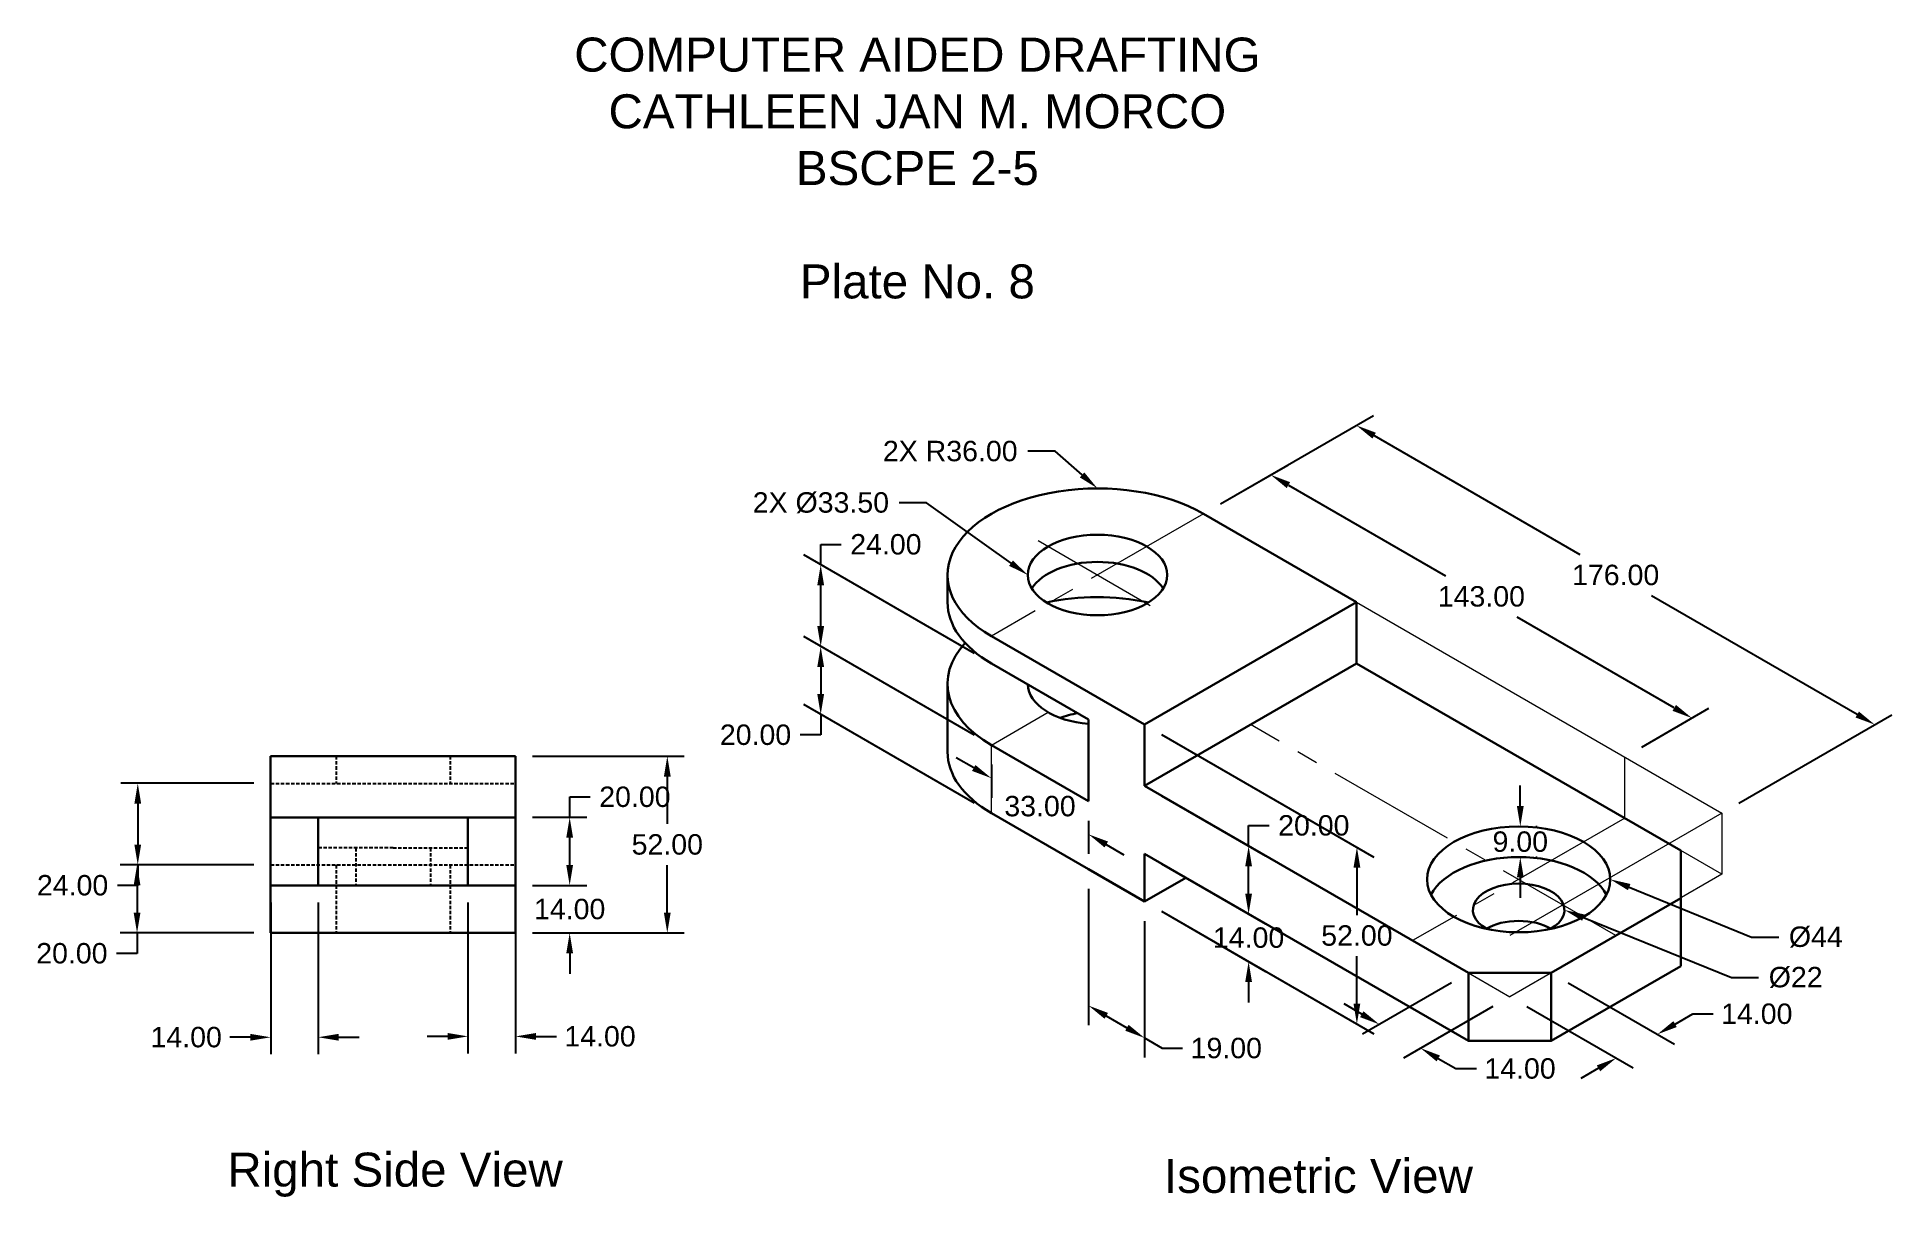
# Model space of a CAD drawing. Header units: millimetres. Extents: x -312 to 234, y -183 to 158.
import ezdxf
from ezdxf import colors
from ezdxf.entities.mleader import LeaderData, LeaderLine
from ezdxf.math import Vec2, Vec3

# ---------------------------------------------------------------- set-up
doc = ezdxf.new("R2010")
doc.units = ezdxf.units.MM
doc.header["$LTSCALE"] = 2
doc.header["$PDMODE"] = 35
doc.linetypes.add('CENTER2', pattern=[28.575, 19.05, -3.175, 3.175, -3.175])
doc.linetypes.add('DASHED', pattern=[0.75, 0.5, -0.25])
for name, color, linetype, lineweight in [('centerline', 4, 'CENTER2', 13), ('Construction', 5, 'Continuous', 9), ('dimension', 3, 'Continuous', 13), ('HIDDEN', 2, 'DASHED', 25), ('object', 7, 'Continuous', 30)]:
    doc.layers.add(name, color=color, linetype=linetype, lineweight=lineweight)
doc.styles.get("Standard").update_dxf_attribs({"font": 'arial.ttf'})
doc.dimstyles.new('Copy of ISO-25', dxfattribs={"dimtxt": 6, "dimasz": 6, "dimexe": 5, "dimexo": 5, "dimgap": 3, "dimtad": 0, "dimtih": 1, "dimtoh": 1, "dimzin": 1, "dimdsep": 46, "dimtxsty": 'Standard', "dimcen": 0, "dimadec": 0, "dimazin": 0, "dimtfac": 1, "dimtofl": 0, "dimtmove": 0, "dimatfit": 3, "dimfxl": 25.4, "dimarcsym": 0})

# ---------------------------------------------------------------- blocks, each defined once
blk = doc.blocks.new('*D1')
at = {"layer": 'Defpoints', "color": 0, "transparency": 16777216}
for p in [(-2.6, -86.5), (13.86, -96), (13.86, -136.13)]:
    blk.add_point(p, dxfattribs=at)
at = {"layer": 'dimension', "color": 0, "lineweight": -2, "transparency": 16777216}
for p, q in [((-2.6, -92.27), (-2.6, -132.4)), ((13.86, -101.77), (13.86, -141.9)), ((2.6, -129.63), (8.66, -133.13)), ((13.86, -136.13), (19.05, -139.13)), ((19.05, -139.13), (25.05, -139.13))]:
    blk.add_line(p, q, dxfattribs=at)
at = {"layer": 'dimension', "color": 0, "transparency": 16777216}
for points in [[(3.1, -128.76), (2.1, -130.49), (-2.6, -126.63)], [(9.16, -132.26), (8.16, -133.99), (13.86, -136.13)]]:
    blk.add_solid(points, dxfattribs=at)
at = {"layer": 'dimension', "color": 0, "transparency": 16777216, "insert": (37.88, -139.13), "char_height": 6, "attachment_point": 5}
blk.add_mtext('19.00', dxfattribs=at)
blk = doc.blocks.new('*D2')
at = {"layer": 'Defpoints', "color": 0, "transparency": 16777216}
for p in [(-81.37, -41.02), (-31.18, -50), (-31.18, -70)]:
    blk.add_point(p, dxfattribs=at)
at = {"layer": 'dimension', "color": 0, "lineweight": -2, "transparency": 16777216}
for p, q in [((-36.18, -47.11), (-86.37, -18.13)), ((-81.37, -27.02), (-81.37, -35.02)), ((-36.18, -67.11), (-86.37, -38.13)), ((-81.37, -41.02), (-81.37, -47.02)), ((-81.37, -47.02), (-87.37, -47.02))]:
    blk.add_line(p, q, dxfattribs=at)
at = {"layer": 'dimension', "color": 0, "transparency": 16777216}
for points in [[(-82.37, -27.02), (-80.37, -27.02), (-81.37, -21.02)], [(-82.37, -35.02), (-80.37, -35.02), (-81.37, -41.02)]]:
    blk.add_solid(points, dxfattribs=at)
at = {"layer": 'dimension', "color": 0, "transparency": 16777216, "insert": (-100.53, -47.02), "char_height": 6, "attachment_point": 5}
blk.add_mtext('20.00', dxfattribs=at)
blk = doc.blocks.new('*D3')
at = {"layer": 'Defpoints', "color": 0, "transparency": 16777216}
for p in [(-81.37, 2.98), (-31.18, -26), (-31.18, -50)]:
    blk.add_point(p, dxfattribs=at)
at = {"layer": 'dimension', "color": 0, "lineweight": -2, "transparency": 16777216}
for p, q in [((-36.18, -23.11), (-86.37, 5.87)), ((-81.37, 2.98), (-81.37, 8.98)), ((-81.37, 8.98), (-75.37, 8.98)), ((-81.37, -15.02), (-81.37, -3.02)), ((-36.18, -47.11), (-86.37, -18.13))]:
    blk.add_line(p, q, dxfattribs=at)
at = {"layer": 'dimension', "color": 0, "transparency": 16777216}
for points in [[(-82.37, -3.02), (-80.37, -3.02), (-81.37, 2.98)], [(-82.37, -15.02), (-80.37, -15.02), (-81.37, -21.02)]]:
    blk.add_solid(points, dxfattribs=at)
at = {"layer": 'dimension', "color": 0, "transparency": 16777216, "insert": (-62.2, 8.98), "char_height": 6, "attachment_point": 5}
blk.add_mtext('24.00', dxfattribs=at)
blk = doc.blocks.new('*D4')
at = {"layer": 'Defpoints', "color": 0, "transparency": 16777216}
for p in [(13.86, -82), (13.86, -96), (44.44, -113.66)]:
    blk.add_point(p, dxfattribs=at)
at = {"layer": 'dimension', "color": 0, "lineweight": -2, "transparency": 16777216}
for p, q in [((18.86, -84.89), (49.44, -102.55)), ((44.44, -93.66), (44.44, -87.66)), ((18.86, -98.89), (49.44, -116.55)), ((44.44, -119.66), (44.44, -125.66))]:
    blk.add_line(p, q, dxfattribs=at)
at = {"layer": 'dimension', "color": 0, "transparency": 16777216}
for points in [[(43.44, -93.66), (45.44, -93.66), (44.44, -99.66)], [(43.44, -119.66), (45.44, -119.66), (44.44, -113.66)]]:
    blk.add_solid(points, dxfattribs=at)
at = {"layer": 'dimension', "color": 0, "transparency": 16777216, "insert": (44.44, -106.66), "char_height": 6, "attachment_point": 5}
blk.add_mtext('14.00', dxfattribs=at)
blk = doc.blocks.new('*D5')
at = {"layer": 'Defpoints', "color": 0, "transparency": 16777216}
for p in [(13.86, -62), (13.86, -82), (44.44, -99.66)]:
    blk.add_point(p, dxfattribs=at)
at = {"layer": 'dimension', "color": 0, "lineweight": -2, "transparency": 16777216}
for p, q in [((18.86, -64.89), (49.44, -82.55)), ((44.44, -79.66), (44.44, -73.66)), ((44.44, -73.66), (50.44, -73.66)), ((18.86, -84.89), (49.44, -102.55)), ((44.44, -93.66), (44.44, -85.66))]:
    blk.add_line(p, q, dxfattribs=at)
at = {"layer": 'dimension', "color": 0, "transparency": 16777216}
for points in [[(43.44, -85.66), (45.44, -85.66), (44.44, -79.66)], [(43.44, -93.66), (45.44, -93.66), (44.44, -99.66)]]:
    blk.add_solid(points, dxfattribs=at)
at = {"layer": 'dimension', "color": 0, "transparency": 16777216, "insert": (63.61, -73.66), "char_height": 6, "attachment_point": 5}
blk.add_mtext('20.00', dxfattribs=at)
blk = doc.blocks.new('*D6')
at = {"layer": 'Defpoints', "color": 0, "transparency": 16777216}
for p in [(13.86, -44), (13.86, -96), (76.28, -132.04)]:
    blk.add_point(p, dxfattribs=at)
at = {"layer": 'dimension', "color": 0, "lineweight": -2, "transparency": 16777216}
for p, q in [((18.86, -46.89), (81.28, -82.93)), ((76.28, -86.04), (76.28, -99.98)), ((18.86, -98.89), (81.28, -134.93)), ((76.28, -126.04), (76.28, -112.1))]:
    blk.add_line(p, q, dxfattribs=at)
at = {"layer": 'dimension', "color": 0, "transparency": 16777216}
for points in [[(75.28, -86.04), (77.28, -86.04), (76.28, -80.04)], [(75.28, -126.04), (77.28, -126.04), (76.28, -132.04)]]:
    blk.add_solid(points, dxfattribs=at)
at = {"layer": 'dimension', "color": 0, "transparency": 16777216, "insert": (76.28, -106.04), "char_height": 6, "attachment_point": 5}
blk.add_mtext('52.00', dxfattribs=at)
blk = doc.blocks.new('*D7')
at = {"layer": 'Defpoints', "color": 0, "transparency": 16777216}
for p in [(123.84, -73.94), (124.32, -73.94), (123.84, -82.94)]:
    blk.add_point(p, dxfattribs=at)
at = {"layer": 'dimension', "color": 0, "lineweight": -2, "transparency": 16777216}
for p, q in [((124.32, -67.94), (124.32, -61.94)), ((128.84, -73.94), (129.32, -73.94)), ((128.84, -82.94), (129.32, -82.94)), ((124.32, -88.94), (124.32, -94.94))]:
    blk.add_line(p, q, dxfattribs=at)
at = {"layer": 'dimension', "color": 0, "transparency": 16777216}
for points in [[(123.32, -67.94), (125.32, -67.94), (124.32, -73.94)], [(123.32, -88.94), (125.32, -88.94), (124.32, -82.94)]]:
    blk.add_solid(points, dxfattribs=at)
at = {"layer": 'dimension', "color": 0, "transparency": 16777216, "insert": (124.32, -78.44), "char_height": 6, "attachment_point": 5}
blk.add_mtext('9.00', dxfattribs=at)
blk = doc.blocks.new('*D8')
at = {"layer": 'Defpoints', "color": 0, "transparency": 16777216}
for p in [(31.18, 18), (174.79, -42.08), (155.02, -53.5)]:
    blk.add_point(p, dxfattribs=at)
at = {"layer": 'dimension', "color": 0, "lineweight": -2, "transparency": 16777216}
for p, q in [((36.18, 20.89), (55.95, 32.3)), ((56.14, 26.42), (102.36, -0.27)), ((169.59, -39.08), (123.38, -12.4)), ((160.02, -50.61), (179.79, -39.2))]:
    blk.add_line(p, q, dxfattribs=at)
at = {"layer": 'dimension', "color": 0, "transparency": 16777216}
for points in [[(56.64, 27.28), (55.64, 25.55), (50.95, 29.42)], [(170.09, -38.22), (169.09, -39.95), (174.79, -42.08)]]:
    blk.add_solid(points, dxfattribs=at)
at = {"layer": 'dimension', "color": 0, "transparency": 16777216, "insert": (112.87, -6.33), "char_height": 6, "attachment_point": 5}
blk.add_mtext('143.00', dxfattribs=at)
blk = doc.blocks.new('*D9')
at = {"layer": 'Defpoints', "color": 0, "transparency": 16777216}
for p in [(31.18, 18), (228.57, -44.03), (183.6, -70)]:
    blk.add_point(p, dxfattribs=at)
at = {"layer": 'dimension', "color": 0, "lineweight": -2, "transparency": 16777216}
for p, q in [((36.18, 20.89), (81.15, 46.85)), ((81.35, 40.97), (141.86, 6.03)), ((223.38, -41.03), (162.87, -6.1)), ((188.6, -67.11), (233.57, -41.15))]:
    blk.add_line(p, q, dxfattribs=at)
at = {"layer": 'dimension', "color": 0, "transparency": 16777216}
for points in [[(81.85, 41.83), (80.85, 40.1), (76.15, 43.97)], [(223.88, -40.17), (222.88, -41.9), (228.57, -44.03)]]:
    blk.add_solid(points, dxfattribs=at)
at = {"layer": 'dimension', "color": 0, "transparency": 16777216, "insert": (152.36, -0.03), "char_height": 6, "attachment_point": 5}
blk.add_mtext('176.00', dxfattribs=at)
blk = doc.blocks.new('*D10')
at = {"layer": 'Defpoints', "color": 0, "transparency": 16777216}
for p in [(-31.18, -50), (-2.6, -66.5), (-2.6, -76.25)]:
    blk.add_point(p, dxfattribs=at)
at = {"layer": 'dimension', "color": 0, "lineweight": -2, "transparency": 16777216}
for p, q in [((-36.37, -56.75), (-41.57, -53.75)), ((-31.18, -55.77), (-31.18, -65.52)), ((-2.6, -72.27), (-2.6, -82.02)), ((2.6, -79.25), (7.79, -82.25))]:
    blk.add_line(p, q, dxfattribs=at)
at = {"layer": 'dimension', "color": 0, "transparency": 16777216}
for points in [[(-35.87, -55.88), (-36.87, -57.62), (-31.18, -59.75)], [(3.1, -78.38), (2.1, -80.12), (-2.6, -76.25)]]:
    blk.add_solid(points, dxfattribs=at)
at = {"layer": 'dimension', "color": 0, "transparency": 16777216, "insert": (-16.89, -68), "char_height": 6, "attachment_point": 5}
blk.add_mtext('33.00', dxfattribs=at)
blk = doc.blocks.new('*D11')
at = {"layer": 'Defpoints', "color": 0, "transparency": 16777216}
for p in [(109.12, -117), (121.24, -124), (95.02, -139.14)]:
    blk.add_point(p, dxfattribs=at)
at = {"layer": 'dimension', "color": 0, "lineweight": -2, "transparency": 16777216}
for p, q in [((104.12, -119.89), (77.89, -135.03)), ((77.7, -129.14), (72.5, -126.14)), ((116.24, -126.89), (90.02, -142.03)), ((100.21, -142.14), (105.41, -145.14)), ((105.41, -145.14), (111.41, -145.14))]:
    blk.add_line(p, q, dxfattribs=at)
at = {"layer": 'dimension', "color": 0, "transparency": 16777216}
for points in [[(78.2, -128.28), (77.2, -130.01), (82.89, -132.14)], [(100.71, -141.28), (99.71, -143.01), (95.02, -139.14)]]:
    blk.add_solid(points, dxfattribs=at)
at = {"layer": 'dimension', "color": 0, "transparency": 16777216, "insert": (124.24, -145.14), "char_height": 6, "attachment_point": 5}
blk.add_mtext('14.00', dxfattribs=at)
blk = doc.blocks.new('*D12')
at = {"layer": 'Defpoints', "color": 0, "transparency": 16777216}
for p in [(133.37, -117), (121.24, -124), (164.63, -135.05)]:
    blk.add_point(p, dxfattribs=at)
at = {"layer": 'dimension', "color": 0, "lineweight": -2, "transparency": 16777216}
for p, q in [((138.37, -119.89), (169.63, -137.94)), ((126.24, -126.89), (157.51, -144.94)), ((169.83, -132.05), (175.02, -129.05)), ((175.02, -129.05), (181.02, -129.05)), ((147.31, -145.05), (142.11, -148.05))]:
    blk.add_line(p, q, dxfattribs=at)
at = {"layer": 'dimension', "color": 0, "transparency": 16777216}
for points in [[(169.33, -131.18), (170.33, -132.92), (164.63, -135.05)], [(146.81, -144.18), (147.81, -145.92), (152.51, -142.05)]]:
    blk.add_solid(points, dxfattribs=at)
at = {"layer": 'dimension', "color": 0, "transparency": 16777216, "insert": (193.85, -129.05), "char_height": 6, "attachment_point": 5}
blk.add_mtext('14.00', dxfattribs=at)
blk = doc.blocks.new('*D13')
at = {"layer": 'Defpoints', "color": 0, "transparency": 16777216}
for p in [(-243.08, -91.26), (-229.08, -91.26), (-229.08, -135.92)]:
    blk.add_point(p, dxfattribs=at)
at = {"layer": 'dimension', "color": 0, "lineweight": -2, "transparency": 16777216}
for p, q in [((-243.08, -96.26), (-243.08, -140.92)), ((-229.08, -96.26), (-229.08, -140.92)), ((-249.08, -135.92), (-255.08, -135.92)), ((-223.08, -135.92), (-217.08, -135.92))]:
    blk.add_line(p, q, dxfattribs=at)
at = {"layer": 'dimension', "color": 0, "transparency": 16777216}
for points in [[(-249.08, -134.92), (-249.08, -136.92), (-243.08, -135.92)], [(-223.08, -134.92), (-223.08, -136.92), (-229.08, -135.92)]]:
    blk.add_solid(points, dxfattribs=at)
at = {"layer": 'dimension', "color": 0, "transparency": 16777216, "insert": (-267.92, -135.92), "char_height": 6, "attachment_point": 5}
blk.add_mtext('14.00', dxfattribs=at)
blk = doc.blocks.new('*D14')
at = {"layer": 'Defpoints', "color": 0, "transparency": 16777216}
for p in [(-185.08, -91.26), (-171.08, -91.26), (-171.08, -135.67)]:
    blk.add_point(p, dxfattribs=at)
at = {"layer": 'dimension', "color": 0, "lineweight": -2, "transparency": 16777216}
for p, q in [((-185.08, -96.26), (-185.08, -140.67)), ((-171.08, -96.26), (-171.08, -140.67)), ((-191.08, -135.67), (-197.08, -135.67)), ((-165.08, -135.67), (-159.08, -135.67))]:
    blk.add_line(p, q, dxfattribs=at)
at = {"layer": 'dimension', "color": 0, "transparency": 16777216}
for points in [[(-191.08, -134.67), (-191.08, -136.67), (-185.08, -135.67)], [(-165.08, -134.67), (-165.08, -136.67), (-171.08, -135.67)]]:
    blk.add_solid(points, dxfattribs=at)
at = {"layer": 'dimension', "color": 0, "transparency": 16777216, "insert": (-146.25, -135.67), "char_height": 6, "attachment_point": 5}
blk.add_mtext('14.00', dxfattribs=at)
blk = doc.blocks.new('*D15')
at = {"layer": 'Defpoints', "color": 0, "transparency": 16777216}
for p in [(-243.08, -85.26), (-282.37, -105.26), (-243.08, -105.26)]:
    blk.add_point(p, dxfattribs=at)
at = {"layer": 'dimension', "color": 0, "lineweight": -2, "transparency": 16777216}
for p, q in [((-248.08, -85.26), (-287.37, -85.26)), ((-282.37, -91.26), (-282.37, -99.26)), ((-248.08, -105.26), (-287.37, -105.26)), ((-282.37, -105.26), (-282.37, -111.26)), ((-282.37, -111.26), (-288.37, -111.26))]:
    blk.add_line(p, q, dxfattribs=at)
at = {"layer": 'dimension', "color": 0, "transparency": 16777216}
for points in [[(-283.37, -91.26), (-281.37, -91.26), (-282.37, -85.26)], [(-283.37, -99.26), (-281.37, -99.26), (-282.37, -105.26)]]:
    blk.add_solid(points, dxfattribs=at)
at = {"layer": 'dimension', "color": 0, "transparency": 16777216, "insert": (-301.53, -111.26), "char_height": 6, "attachment_point": 5}
blk.add_mtext('20.00', dxfattribs=at)
blk = doc.blocks.new('*D16')
at = {"layer": 'Defpoints', "color": 0, "transparency": 16777216}
for p in [(-243.08, -61.26), (-282.16, -85.26), (-243.08, -85.26)]:
    blk.add_point(p, dxfattribs=at)
at = {"layer": 'dimension', "color": 0, "lineweight": -2, "transparency": 16777216}
for p, q in [((-248.08, -61.26), (-287.16, -61.26)), ((-282.16, -67.26), (-282.16, -79.26)), ((-248.08, -85.26), (-287.16, -85.26)), ((-282.16, -85.26), (-282.16, -91.26)), ((-282.16, -91.26), (-288.16, -91.26))]:
    blk.add_line(p, q, dxfattribs=at)
at = {"layer": 'dimension', "color": 0, "transparency": 16777216}
for points in [[(-283.16, -67.26), (-281.16, -67.26), (-282.16, -61.26)], [(-283.16, -79.26), (-281.16, -79.26), (-282.16, -85.26)]]:
    blk.add_solid(points, dxfattribs=at)
at = {"layer": 'dimension', "color": 0, "transparency": 16777216, "insert": (-301.32, -91.26), "char_height": 6, "attachment_point": 5}
blk.add_mtext('24.00', dxfattribs=at)
blk = doc.blocks.new('*D17')
at = {"layer": 'Defpoints', "color": 0, "transparency": 16777216}
for p in [(-171.08, -53.26), (-171.08, -105.26), (-126.47, -105.26)]:
    blk.add_point(p, dxfattribs=at)
at = {"layer": 'dimension', "color": 0, "lineweight": -2, "transparency": 16777216}
for p, q in [((-166.08, -53.26), (-121.47, -53.26)), ((-126.47, -59.26), (-126.47, -73.2)), ((-126.47, -99.26), (-126.47, -85.33)), ((-166.08, -105.26), (-121.47, -105.26))]:
    blk.add_line(p, q, dxfattribs=at)
at = {"layer": 'dimension', "color": 0, "transparency": 16777216}
for points in [[(-127.47, -59.26), (-125.47, -59.26), (-126.47, -53.26)], [(-127.47, -99.26), (-125.47, -99.26), (-126.47, -105.26)]]:
    blk.add_solid(points, dxfattribs=at)
at = {"layer": 'dimension', "color": 0, "transparency": 16777216, "insert": (-126.47, -79.26), "char_height": 6, "attachment_point": 5}
blk.add_mtext('52.00', dxfattribs=at)
blk = doc.blocks.new('*D18')
at = {"layer": 'Defpoints', "color": 0, "transparency": 16777216}
for p in [(-171.08, -91.26), (-171.08, -105.26), (-155.17, -105.26)]:
    blk.add_point(p, dxfattribs=at)
at = {"layer": 'dimension', "color": 0, "lineweight": -2, "transparency": 16777216}
for p, q in [((-155.17, -85.26), (-155.17, -79.26)), ((-166.08, -91.26), (-150.17, -91.26)), ((-166.08, -105.26), (-150.17, -105.26)), ((-155.17, -111.26), (-155.17, -117.26))]:
    blk.add_line(p, q, dxfattribs=at)
at = {"layer": 'dimension', "color": 0, "transparency": 16777216}
for points in [[(-156.17, -85.26), (-154.17, -85.26), (-155.17, -91.26)], [(-156.17, -111.26), (-154.17, -111.26), (-155.17, -105.26)]]:
    blk.add_solid(points, dxfattribs=at)
at = {"layer": 'dimension', "color": 0, "transparency": 16777216, "insert": (-155.17, -98.26), "char_height": 6, "attachment_point": 5}
blk.add_mtext('14.00', dxfattribs=at)
blk = doc.blocks.new('*D19')
at = {"layer": 'Defpoints', "color": 0, "transparency": 16777216}
for p in [(-171.08, -71.26), (-171.08, -91.26), (-155.17, -91.26)]:
    blk.add_point(p, dxfattribs=at)
at = {"layer": 'dimension', "color": 0, "lineweight": -2, "transparency": 16777216}
for p, q in [((-155.17, -71.26), (-155.17, -65.26)), ((-155.17, -65.26), (-149.17, -65.26)), ((-166.08, -71.26), (-150.17, -71.26)), ((-155.17, -85.26), (-155.17, -77.26)), ((-166.08, -91.26), (-150.17, -91.26))]:
    blk.add_line(p, q, dxfattribs=at)
at = {"layer": 'dimension', "color": 0, "transparency": 16777216}
for points in [[(-156.17, -77.26), (-154.17, -77.26), (-155.17, -71.26)], [(-156.17, -85.26), (-154.17, -85.26), (-155.17, -91.26)]]:
    blk.add_solid(points, dxfattribs=at)
at = {"layer": 'dimension', "color": 0, "transparency": 16777216, "insert": (-136, -65.26), "char_height": 6, "attachment_point": 5}
blk.add_mtext('20.00', dxfattribs=at)

msp = doc.modelspace()

# ---------------------------------------------------------------- linework, layer by layer
at = {"layer": 'centerline'}
for p, q in [((31.177, 18), (-31.177, -18)), ((-17.477, 10.09), (17.175, -9.916)), ((-31.177, -50), (-14.506, -40.375)), ((152.42, -106), (45.033, -44)), ((-31.177, -70), (-31.177, -50)), ((155.019, -71.5), (92.665, -107.5))]:
    msp.add_line(p, q, dxfattribs=at)
at = {"layer": 'Construction'}
for p, q in [((76.21, -8), (183.597, -70)), ((155.019, -71.5), (155.019, -53.5)), ((183.597, -70), (121.244, -106)), ((183.597, -70), (183.597, -88)), ((183.597, -88), (171.473, -81)), ((183.597, -88), (121.244, -124)), ((109.119, -117), (121.244, -124))]:
    msp.add_line(p, q, dxfattribs=at)
at = {"layer": 'HIDDEN'}
for p, q in [((-223.835, -53.264), (-223.835, -61.264)), ((-190.335, -53.264), (-190.335, -61.264)), ((-243.085, -61.264), (-171.085, -61.264)), ((-207.085, -71.264), (-229.085, -71.264)), ((-229.085, -71.264), (-229.085, -80.264)), ((-207.085, -71.264), (-185.085, -71.264)), ((-185.085, -71.264), (-185.085, -80.264)), ((-207.085, -80.264), (-229.085, -80.264)), ((-218.085, -80.264), (-218.085, -91.264)), ((-207.085, -80.264), (-185.085, -80.264)), ((-196.085, -80.264), (-196.085, -91.264)), ((-243.085, -85.264), (-171.085, -85.264)), ((-223.835, -85.264), (-223.835, -105.264)), ((-190.335, -85.264), (-190.335, -105.264))]:
    msp.add_line(p, q, dxfattribs=at)
at = {"layer": 'object'}
for p, q in [((31.177, 18), (76.21, -8)), ((-44.091, 0), (-44.091, -8)), ((13.856, -44), (76.21, -8)), ((76.21, -8), (76.21, -26)), ((-31.177, -18), (13.856, -44)), ((-2.598, -42.5), (-31.177, -26)), ((13.856, -62), (76.21, -26)), ((76.21, -26), (171.473, -81)), ((-44.091, -32), (-44.091, -52)), ((-2.598, -66.5), (-2.598, -42.5)), ((13.856, -44), (13.856, -62)), ((-243.085, -53.264), (-243.085, -105.264)), ((-243.085, -53.264), (-171.085, -53.264)), ((-171.085, -53.264), (-171.085, -105.264)), ((-31.177, -50), (-2.598, -66.5)), ((13.856, -62), (109.119, -117)), ((-2.598, -86.5), (-31.177, -70)), ((-243.085, -71.264), (-171.085, -71.264)), ((-229.085, -91.264), (-229.085, -71.264)), ((-185.085, -91.264), (-185.085, -71.264)), ((171.473, -81), (171.473, -95)), ((13.856, -96), (-2.598, -86.5)), ((13.856, -82), (109.119, -137)), ((13.856, -82), (13.856, -96)), ((-243.085, -91.264), (-171.085, -91.264)), ((13.856, -96), (25.981, -89)), ((133.368, -117), (171.473, -95)), ((171.473, -95), (171.473, -115)), ((-171.085, -105.264), (-243.085, -105.264)), ((109.119, -117), (109.119, -137)), ((109.119, -117), (133.368, -117)), ((171.473, -115), (133.368, -137)), ((133.368, -117), (133.368, -137)), ((109.119, -137), (133.368, -137))]:
    msp.add_line(p, q, dxfattribs=at)
for centre, major_axis, start_param, end_param in [((0, 0), (-44.091, 0), 3.9269908, 7.0685835), ((0, -8), (-20.514, 0), 3.486089, 5.938689), ((0, -8), (-44.091, 0), 6.2831853, 7.0685835), ((0, -32), (-44.091, 0), 4.3717132, 5.0600236), ((0, -32), (-44.091, 0), 5.7923026, 7.0685835), ((0, -32), (-20.514, 0), 6.2964415, 7.7269946), ((0, -52), (-20.514, 0), 4.9998526, 5.2779154), ((0, -52), (-44.091, 0), 6.2831853, 7.0685835), ((123.842, -98.5), (-26.944, 0), 3.4350578, 5.9897202), ((123.842, -98.5), (-13.472, 0), 2.3409258, 7.0838521), ((123.842, -109.5), (-13.472, 0), 3.9201957, 5.5045823)]:
    msp.add_ellipse(centre, major_axis=major_axis, ratio=0.5773503, start_param=start_param, end_param=end_param, dxfattribs=at)
for centre, major_axis in [((0, 0), (-20.514, 0)), ((123.842, -89.5), (-26.944, 0))]:
    msp.add_ellipse(centre, major_axis=major_axis, ratio=0.5773503, dxfattribs=at)

# ---------------------------------------------------------------- texts
at = {"layer": 'object', "char_height": 10, "attachment_point": 1}
for s, width, heights, insert in [('\\pxqc;{\\C0;COMPUTER AIDED DRAFTING\\PCATHLEEN JAN M. MORCO\\PBSCPE 2-5\\P\\PPlate No. 8}', 262.96372, [95.851], (-184.43, 157.992)), ('{\\C7;Right Side View}', 104.35402, [0], (-255.804, -169.843)), ('{\\C7;Isometric View}', 104.35402, [0], (19.563, -171.673))]:
    msp.add_mtext_dynamic_manual_height_columns(s, width=width, gutter_width=317.5, heights=heights, dxfattribs=dict(at, insert=insert))

# ---------------------------------------------------------------- dimensions: what is measured, and where the dimension line sits
at = {"layer": 'dimension'}
for p1, p2, distance, picture, middle in [((31.177, 18), (183.597, -70), 44.977, '*D9', (152.364, -0.032)), ((31.177, 18), (155.019, -53.5), 19.772, '*D8', (112.869, -6.335)), ((-31.177, -50), (-31.177, -26), 50.192, '*D3', (-62.204, 8.978)), ((-31.177, -50), (-31.177, -70), -50.192, '*D2', (-100.533, -47.022)), ((13.856, -44), (13.856, -96), 62.422, '*D6', (76.278, -106.039)), ((-31.177, -50), (-2.598, -66.5), -8.445, '*D10', (-16.887, -68.001)), ((-2.598, -86.5), (13.856, -96), -34.752, '*D1', (37.883, -139.128)), ((13.856, -82), (13.856, -96), 30.588, '*D4', (44.445, -106.66)), ((109.119, -117), (121.244, -124), -26.225, '*D11', (124.242, -145.141)), ((121.244, -124), (133.368, -117), -31.262, '*D12', (193.853, -129.049))]:
    dim = msp.add_aligned_dim(p1=p1, p2=p2, distance=distance, dimstyle='Copy of ISO-25', dxfattribs=at)
    dim.commit()
    dim.dimension.update_dxf_attribs({"geometry": picture, "text_midpoint": middle})
for base, p1, p2, picture, middle in [((-126.474, -105.264), (-171.085, -53.264), (-171.085, -105.264), '*D17', (-126.474, -79.264)), ((-282.159, -85.264), (-243.085, -61.264), (-243.085, -85.264), '*D16', (-301.323, -91.264)), ((-155.168, -105.264), (-171.085, -91.264), (-171.085, -105.264), '*D18', (-155.168, -98.264)), ((-282.366, -105.264), (-243.085, -85.264), (-243.085, -105.264), '*D15', (-301.531, -111.264))]:
    dim = msp.add_linear_dim(base=base, p1=p1, p2=p2, angle=90, dimstyle='Copy of ISO-25', dxfattribs=at)
    dim.commit()
    dim.dimension.update_dxf_attribs({"geometry": picture, "text_midpoint": middle})
for base, p1, p2, angle, picture, middle, dimtype in [((-155.168, -91.264), (-171.085, -71.264), (-171.085, -91.264), 90, '*D19', (-136.004, -65.264), 160), ((44.445, -99.66), (13.856, -62), (13.856, -82), 270, '*D5', (63.609, -73.66), 161), ((124.321, -73.944), (123.842, -82.944), (123.842, -73.944), 90, '*D7', (124.321, -78.444), 161)]:
    dim = msp.add_linear_dim(base=base, p1=p1, p2=p2, angle=angle, dimstyle='Copy of ISO-25', dxfattribs=at)
    dim.commit()
    dim.dimension.update_dxf_attribs({"geometry": picture, "text_midpoint": middle, "dimtype": dimtype})
dim = msp.add_linear_dim(base=(-229.085, -135.921), p1=(-243.085, -91.264), p2=(-229.085, -91.264), dimstyle='Copy of ISO-25', dxfattribs=at)
dim.commit()
dim.dimension.update_dxf_attribs({"geometry": '*D13', "text_midpoint": (-267.916, -135.921), "dimtype": 160})
dim = msp.add_linear_dim(base=(-171.085, -135.666), p1=(-185.085, -91.264), p2=(-171.085, -91.264), dimstyle='Copy of ISO-25', dxfattribs=at)
dim.commit()
dim.dimension.update_dxf_attribs({"geometry": '*D14', "text_midpoint": (-146.254, -135.666)})

# ---------------------------------------------------------------- leaders
ml = msp.add_multileader_mtext('Standard', dxfattribs=at)
ml.set_content('2X R36.00', color=256)
ml.set_leader_properties(linetype='Continuous')
ml.build(insert=Vec2(0, 0))
ml.multileader.update_dxf_attribs({"arrow_head_size": 6})
ctx = ml.context
ctx.base_point, ctx.char_height, ctx.arrow_head_size, ctx.landing_gap_size, ctx.plane_origin = Vec3(-65.439, 36.385), 6, 6, 3, Vec3(0, 25.456)
ctx.text_align_type = 2
notes = []
notes.append((ctx, [(0, (1, 1, 0), (-12.476, 36.385), (-1, 0), 8, [(0, [(0, 25.456)], 0, [])])]))
ctx.mtext.insert, ctx.mtext.alignment, ctx.mtext.flow_direction = Vec3(-23.476, 39.438), 3, 5
ml = msp.add_multileader_mtext('Standard', dxfattribs=at)
ml.set_content('2X %%C33.50', color=256)
ml.set_leader_properties(linetype='Continuous')
ml.build(insert=Vec2(0, 0))
ml.multileader.update_dxf_attribs({"arrow_head_size": 6})
ctx = ml.context
ctx.base_point, ctx.char_height, ctx.arrow_head_size, ctx.landing_gap_size, ctx.plane_origin = Vec3(-103.707, 21.199), 6, 6, 3, Vec3(0, 11.844)
ctx.text_align_type = 2
notes.append((ctx, [(0, (1, 1, 0), (-50.277, 21.199), (-1, 0), 8, [(0, [(-20.514, 0)], 0, [])])]))
ctx.mtext.insert, ctx.mtext.alignment, ctx.mtext.flow_direction = Vec3(-61.277, 24.32), 3, 5
ml = msp.add_multileader_mtext('Standard', dxfattribs=at)
ml.set_content('%%C44', color=256)
ml.set_leader_properties(linetype='Continuous')
ml.build(insert=Vec2(0, 0))
ml.multileader.update_dxf_attribs({"arrow_head_size": 6})
ctx = ml.context
ctx.base_point, ctx.char_height, ctx.arrow_head_size, ctx.landing_gap_size, ctx.plane_origin = Vec3(200.292, -106.48), 6, 6, 3, Vec3(150.786, -89.5)
notes.append((ctx, [(0, (1, 1, 0), (192.292, -106.48), (1, 0), 8, [(0, [(150.786, -89.5)], 0, [])])]))
ctx.mtext.insert, ctx.mtext.flow_direction = Vec3(203.292, -103.359), 5
ml = msp.add_multileader_mtext('Standard', dxfattribs=at)
ml.set_content('%%C22', color=256)
ml.set_leader_properties(linetype='Continuous')
ml.build(insert=Vec2(0, 0))
ml.multileader.update_dxf_attribs({"arrow_head_size": 6})
ctx = ml.context
ctx.base_point, ctx.char_height, ctx.arrow_head_size, ctx.landing_gap_size, ctx.plane_origin = Vec3(194.367, -118.357), 6, 6, 3, Vec3(137.314, -98.5)
notes.append((ctx, [(0, (1, 1, 0), (186.367, -118.357), (1, 0), 8, [(0, [(137.314, -98.5)], 0, [])])]))
ctx.mtext.insert, ctx.mtext.flow_direction = Vec3(197.367, -115.236), 5
for ctx, leaders in notes:
    for number, flags, end, landing, length, lines in leaders:
        leader = LeaderData()
        leader.index, (leader.has_last_leader_line, leader.has_dogleg_vector, leader.attachment_direction) = number, flags
        leader.last_leader_point, leader.dogleg_vector, leader.dogleg_length = Vec3(end), Vec3(landing), length
        for number, points, colour, breaks in lines:
            line = LeaderLine()
            line.index, line.vertices, line.color, line.breaks = number, Vec3.list(points), colors.encode_raw_color(colour), breaks
            leader.lines.append(line)
        ctx.leaders.append(leader)

doc.saveas('drawing.dxf')
